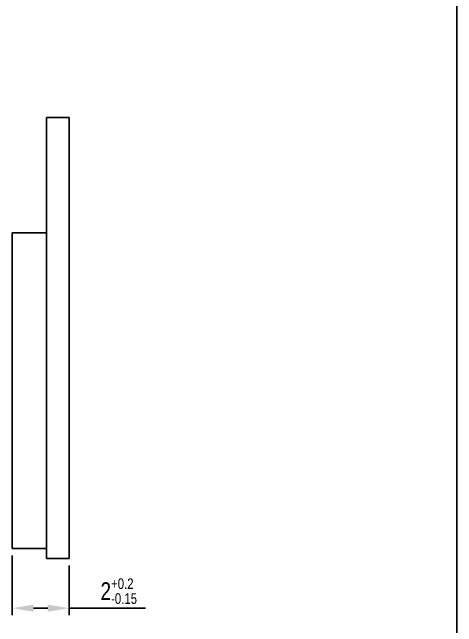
# Model space of a CAD drawing. Header units: millimetres. Extents: x 0 to 189, y 4 to 276.
# Drawn here: x 126 to 188.5, y 77.8 to 164.2 of the extents above; entities that cross this region are included whole.
import ezdxf

# ---------------------------------------------------------------- set-up
doc = ezdxf.new("R2010")
doc.units = ezdxf.units.MM
doc.header["$LTSCALE"] = 19.36
doc.header["$PDMODE"] = 3
doc.header["$PDSIZE"] = 8
doc.layers.get('0').update_dxf_attribs({"linetype": 'CONTINUOUS'})
doc.layers.get('Defpoints').update_dxf_attribs({"linetype": 'CONTINUOUS'})
doc.styles.get("Standard").update_dxf_attribs({"font": 'txt', "width": 0.8})
doc.dimstyles.new('DIMSTYLE_1', dxfattribs={"dimtxt": 2.5, "dimasz": 3, "dimexe": 1, "dimexo": 1, "dimgap": 0.65, "dimtad": 1, "dimlfac": 0.25, "dimdsep": 46, "dimtxsty": 'Standard', "dimblk": '_FILLED', "dimcen": 0.09, "dimadec": 0, "dimazin": 0, "dimtol": 1, "dimtp": 0.2, "dimtm": 0.15, "dimtfac": 0.6, "dimtofl": 0, "dimtmove": 0, "dimatfit": 3, "dimldrblk": '_FILLED', "dimfxl": 0, "dimtolj": 1, "dimarcsym": 0})

# ---------------------------------------------------------------- blocks, each defined once
blk = doc.blocks.new('_FILLED')
at = {"color": 0, "linetype": 'ByBlock'}
blk.add_solid([(0, 0), (-1, 0.167), (-1, -0.167)], dxfattribs=at)
blk = doc.blocks.new('*D8')
at = {"color": 0, "lineweight": -2}
for p, q in [((126.01, 87.769), (126.01, 79.369)), ((134.01, 86.369), (134.01, 79.369)), ((129.01, 80.369), (131.01, 80.369)), ((134.01, 80.369), (144.742, 80.369))]:
    blk.add_line(p, q, dxfattribs=at)
at = {"layer": 'Defpoints', "color": 0}
for p in [(126.01, 88.769), (134.01, 87.369), (126.01, 80.369)]:
    blk.add_point(p, dxfattribs=at)
at = {"color": 0, "lineweight": -2, "xscale": 3, "yscale": 3, "zscale": 3, "rotation": 180}
blk.add_blockref('_FILLED', (126.01, 80.369), dxfattribs=at)
at = {"color": 0, "lineweight": -2, "xscale": 3, "yscale": 3, "zscale": 3}
blk.add_blockref('_FILLED', (134.01, 80.369), dxfattribs=at)
at = {"color": 0, "insert": (140.992, 82.769), "char_height": 2.5, "attachment_point": 5}
blk.add_mtext('\\A1;2{\\H0.6x;\\S+0.2^ -0.15;}', dxfattribs=at)

msp = doc.modelspace()

# ---------------------------------------------------------------- linework, layer by layer
at = {"color": 0, "linetype": 'Continuous'}
for p, q in [((188.542, 3.653), (188.542, 275.551)), ((130.81, 87.369), (130.81, 149.369)), ((134.01, 149.369), (130.81, 149.369)), ((134.01, 87.369), (134.01, 149.369)), ((126.01, 89.169), (126.01, 132.769)), ((134.01, 87.369), (130.81, 87.369))]:
    msp.add_line(p, q, dxfattribs=at)
for p, q in [((126.01, 88.769), (126.01, 133.169)), ((126.01, 133.169), (130.81, 133.169)), ((130.81, 88.769), (126.01, 88.769))]:
    msp.add_line(p, q)

# ---------------------------------------------------------------- dimensions: what is measured, and where the dimension line sits
dim = msp.add_linear_dim(base=(126.01, 80.369), p1=(134.01, 87.369), p2=(126.01, 88.769), dimstyle='DIMSTYLE_1')
dim.commit()
dim.dimension.update_dxf_attribs({"geometry": '*D8', "text_midpoint": (140.992, 80.369), "dimtype": 160})

doc.saveas('drawing.dxf')
